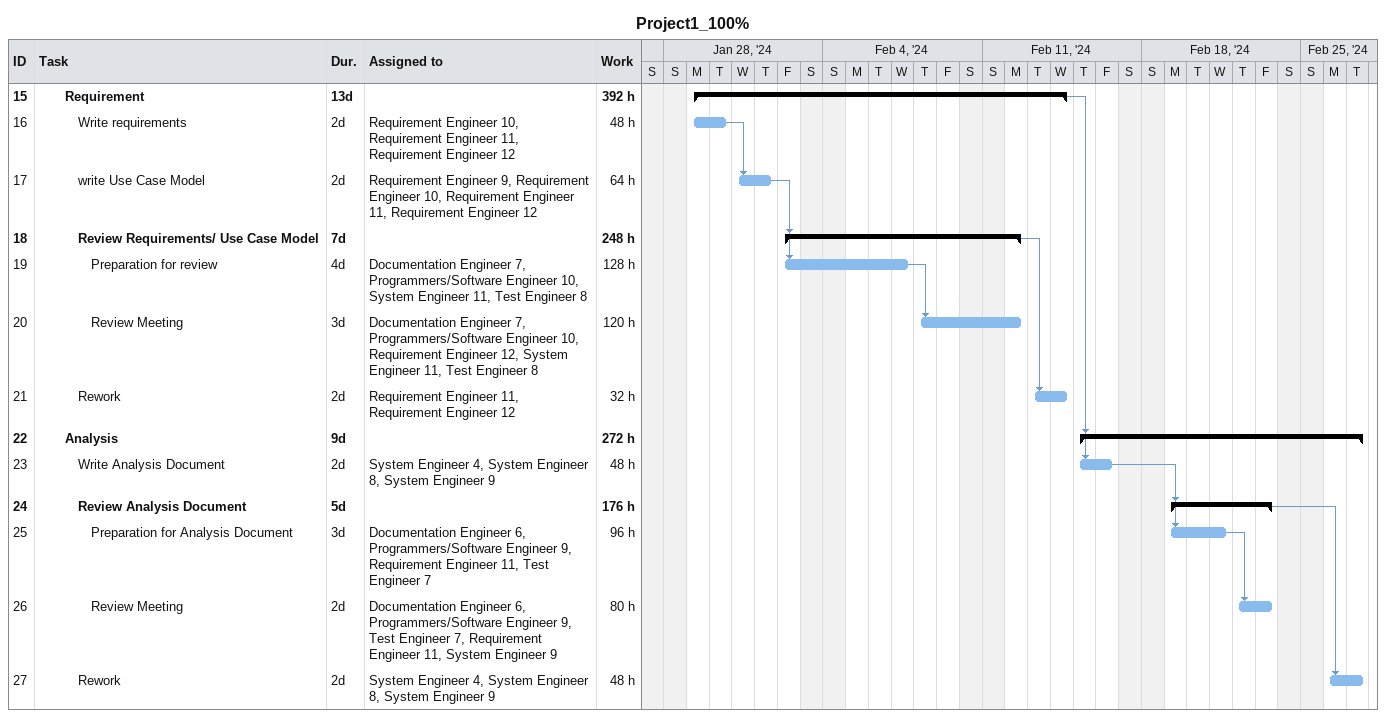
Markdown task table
Project1_100%

| ID | Level | Task | Duration | Start | Finish | Predecessors | Resources | Work (h) |
|---|---|---|---|---|---|---|---|---|
| 15 | 3 | **Requirement** | 13d | 2024-01-29 | 2024-02-14 |  |  | 392 |
| 16 | 4 | Write requirements | 2d | 2024-01-29 | 2024-01-30 |  | Requirement Engineer 10, Requirement Engineer 11, Requirement Engineer 12 | 48 |
| 17 | 4 | write Use Case Model | 2d | 2024-01-31 | 2024-02-01 | 16 | Requirement Engineer 9, Requirement Engineer 10, Requirement Engineer 11, Requirement Engineer 12 | 64 |
| 18 | 4 | **Review Requirements/ Use Case Model** | 7d | 2024-02-02 | 2024-02-12 | 17 |  | 248 |
| 19 | 5 | Preparation for review | 4d | 2024-02-02 | 2024-02-07 | 17 | Documentation Engineer 7, Programmers/Software Engineer 10, System Engineer 11, Test Engineer 8 | 128 |
| 20 | 5 | Review Meeting | 3d | 2024-02-08 | 2024-02-12 | 19 | Documentation Engineer 7, Programmers/Software Engineer 10, Requirement Engineer 12, System Engineer 11, Test Engineer 8 | 120 |
| 21 | 4 | Rework | 2d | 2024-02-13 | 2024-02-14 | 18 | Requirement Engineer 11, Requirement Engineer 12 | 32 |
| 22 | 3 | **Analysis** | 9d | 2024-02-15 | 2024-02-27 | 15 |  | 272 |
| 23 | 4 | Write Analysis Document | 2d | 2024-02-15 | 2024-02-16 | 15 | System Engineer 4, System Engineer 8, System Engineer 9 | 48 |
| 24 | 4 | **Review Analysis Document** | 5d | 2024-02-19 | 2024-02-23 | 23 |  | 176 |
| 25 | 5 | Preparation for Analysis Document | 3d | 2024-02-19 | 2024-02-21 | 23 | Documentation Engineer 6, Programmers/Software Engineer 9, Requirement Engineer 11, Test Engineer 7 | 96 |
| 26 | 5 | Review Meeting | 2d | 2024-02-22 | 2024-02-23 | 25 | Documentation Engineer 6, Programmers/Software Engineer 9, Test Engineer 7, Requirement Engineer 11, System Engineer 9 | 80 |
| 27 | 4 | Rework | 2d | 2024-02-26 | 2024-02-27 | 24 | System Engineer 4, System Engineer 8, System Engineer 9 | 48 |
